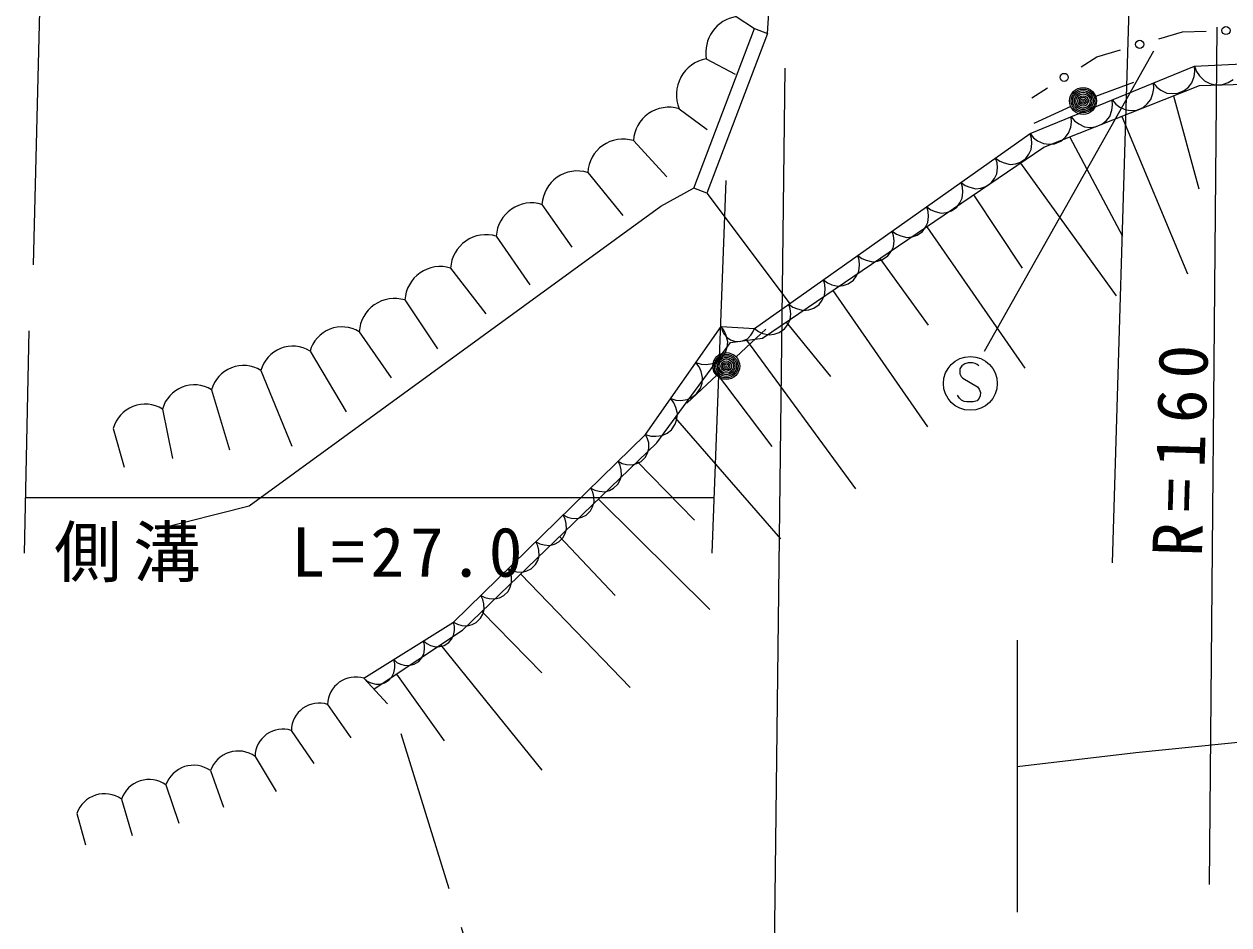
# Model space of a CAD drawing. Units: millimetres, scale not verified. Extents: x -10028 to 629972, y -208161 to 151839.
# Drawn here: x 24723 to 69262, y 39877 to 73199 of the extents above; entities that cross this region are included whole.
import ezdxf

# ---------------------------------------------------------------- set-up
doc = ezdxf.new("R2010")
doc.units = ezdxf.units.MM
doc.header["$LTSCALE"] = 1000
doc.linetypes.add('DASHED', pattern=[7.5, 6, -1.5])
doc.layers.add('S-BGD', color=7, linetype='Continuous', lineweight=13)
doc.styles.add('ＭＳ ゴシック', font='')
doc.styles.get('ＭＳ ゴシック').set_extended_font_data('MS Gothic')

msp = doc.modelspace()

# ---------------------------------------------------------------- linework, layer by layer
at = {"layer": 'S-BGD'}
for p, q in [((25065, 64299), (25875, 96549)), ((65722, 79315), (64944, 53268)), ((52211, 72845), (52333, 75044)), ((51051, 73476), (51723, 73031)), ((68819, 73089), (68527, 41375)), ((49477, 67130), (51723, 73031)), ((52211, 72845), (49965, 66944)), ((51723, 73031), (52211, 72845)), ((66669, 72655), (67552, 72914)), ((67552, 72914), (68419, 72939)), ((66476, 72200), (60219, 61089)), ((64375, 71984), (65258, 72242)), ((49942, 71918), (51010, 71344)), ((63796, 71620), (64375, 71984)), ((67990, 71641), (73206, 71901)), ((52847, 71567), (52323, 27956)), ((61911, 69146), (67990, 71641)), ((67975, 71258), (68001, 71442)), ((68001, 71442), (67990, 71641)), ((67990, 71641), (68066, 71445)), ((68066, 71445), (68178, 71280)), ((68178, 71280), (68357, 71098)), ((61973, 70473), (62552, 70837)), ((62426, 68641), (68176, 70925)), ((64340, 70531), (65746, 71054)), ((66455, 70634), (66481, 70818)), ((66481, 70818), (66470, 71017)), ((66470, 71017), (66599, 70866)), ((66599, 70866), (66751, 70755)), ((67610, 70739), (67765, 70870)), ((67765, 70870), (67895, 71029)), ((67895, 71029), (67975, 71258)), ((68176, 70925), (72983, 71065)), ((68357, 71098), (68554, 71003)), ((68554, 71003), (68761, 70948)), ((68761, 70948), (69031, 70961)), ((69031, 70961), (69232, 71036)), ((69232, 71036), (69418, 71150)), ((64961, 70194), (64951, 70393)), ((64951, 70393), (65079, 70242)), ((66246, 70246), (66375, 70406)), ((66375, 70406), (66455, 70634)), ((66751, 70755), (66968, 70649)), ((66968, 70649), (67173, 70626)), ((67173, 70626), (67375, 70643)), ((67218, 70544), (68147, 67101)), ((67375, 70643), (67610, 70739)), ((48935, 70067), (49971, 69300)), ((63417, 70148), (62054, 69522)), ((64855, 69782), (64935, 70010)), ((64935, 70010), (64961, 70194)), ((65079, 70242), (65231, 70131)), ((65231, 70131), (65448, 70025)), ((65448, 70025), (65653, 70002)), ((65653, 70002), (65855, 70019)), ((65855, 70019), (66090, 70115)), ((66090, 70115), (66246, 70246)), ((63415, 69386), (63442, 69570)), ((63442, 69570), (63431, 69770)), ((63431, 69770), (63559, 69618)), ((63559, 69618), (63711, 69507)), ((63711, 69507), (63928, 69401)), ((64335, 69395), (64570, 69492)), ((64570, 69492), (64726, 69622)), ((64726, 69622), (64855, 69782)), ((65301, 69783), (67729, 63966)), ((51722, 61942), (61911, 69146)), ((61963, 68963), (61911, 69146)), ((61911, 69146), (62039, 68994)), ((63206, 68998), (63335, 69158)), ((63335, 69158), (63415, 69386)), ((63928, 69401), (64133, 69378)), ((64133, 69378), (64335, 69395)), ((47246, 68888), (48479, 67548)), ((52026, 61585), (62426, 68641)), ((61953, 68559), (61978, 68787)), ((61978, 68787), (61963, 68963)), ((62039, 68994), (62191, 68883)), ((62191, 68883), (62408, 68777)), ((62408, 68777), (62613, 68755)), ((62613, 68755), (62815, 68771)), ((62815, 68771), (63050, 68868)), ((63050, 68868), (63206, 68998)), ((63384, 69021), (65326, 65360)), ((60690, 68063), (60637, 68245)), ((60637, 68245), (60788, 68133)), ((61553, 68091), (61751, 68230)), ((61751, 68230), (61867, 68384)), ((61867, 68384), (61953, 68559)), ((45557, 67709), (46856, 66120)), ((60679, 67659), (60704, 67887)), ((60704, 67887), (60690, 68063)), ((60788, 68133), (60953, 68062)), ((60953, 68062), (61176, 68010)), ((61176, 68010), (61370, 68033)), ((61370, 68033), (61553, 68091)), ((61559, 68053), (65090, 63141)), ((50660, 67410), (50146, 53627)), ((59416, 67162), (59364, 67345)), ((59364, 67345), (59515, 67232)), ((60280, 67190), (60477, 67330)), ((60477, 67330), (60593, 67483)), ((60593, 67483), (60679, 67659)), ((48256, 66462), (49466, 67135)), ((49965, 66944), (49477, 67130)), ((59406, 66759), (59431, 66986)), ((59431, 66986), (59416, 67162)), ((59515, 67232), (59679, 67162)), ((59679, 67162), (59902, 67110)), ((59826, 66877), (61615, 64174)), ((59902, 67110), (60096, 67132)), ((60096, 67132), (60280, 67190)), ((33047, 55377), (48256, 66462)), ((43868, 66531), (44974, 64952)), ((58143, 66262), (58090, 66444)), ((58090, 66444), (58241, 66332)), ((59006, 66290), (59204, 66429)), ((59204, 66429), (59320, 66583)), ((59320, 66583), (59406, 66759)), ((58132, 65858), (58157, 66086)), ((58157, 66086), (58143, 66262)), ((58241, 66332), (58405, 66262)), ((58405, 66262), (58629, 66209)), ((58629, 66209), (58823, 66232)), ((58823, 66232), (59006, 66290)), ((56869, 65362), (56816, 65544)), ((56816, 65544), (56968, 65431)), ((57733, 65390), (57930, 65529)), ((57930, 65529), (58046, 65683)), ((58046, 65683), (58132, 65858)), ((58092, 65701), (61715, 60474)), ((42179, 65352), (43417, 63557)), ((56858, 64958), (56884, 65186)), ((56884, 65186), (56869, 65362)), ((56968, 65431), (57132, 65361)), ((57132, 65361), (57355, 65309)), ((57355, 65309), (57549, 65331)), ((57549, 65331), (57733, 65390)), ((55595, 64461), (55543, 64644)), ((55543, 64644), (55694, 64531)), ((56459, 64489), (56657, 64629)), ((56657, 64629), (56772, 64782)), ((56772, 64782), (56858, 64958)), ((40490, 64174), (41794, 62486)), ((55585, 64057), (55610, 64285)), ((55610, 64285), (55595, 64461)), ((55694, 64531), (55858, 64461)), ((55858, 64461), (56082, 64408)), ((56082, 64408), (56276, 64431)), ((56276, 64431), (56459, 64489)), ((56359, 64525), (58145, 62064)), ((54322, 63561), (54269, 63743)), ((54269, 63743), (54421, 63630)), ((55186, 63589), (55383, 63728)), ((55383, 63728), (55499, 63882)), ((55499, 63882), (55585, 64057)), ((54311, 63157), (54336, 63385)), ((54336, 63385), (54322, 63561)), ((54421, 63630), (54585, 63560)), ((54585, 63560), (54808, 63508)), ((54626, 63349), (58123, 58297)), ((54808, 63508), (55002, 63531)), ((55002, 63531), (55186, 63589)), ((38801, 62995), (40010, 61188)), ((53048, 62660), (52996, 62843)), ((52996, 62843), (53147, 62730)), ((53912, 62688), (54109, 62828)), ((54109, 62828), (54225, 62981)), ((54225, 62981), (54311, 63157)), ((53038, 62256), (53063, 62484)), ((53063, 62484), (53048, 62660)), ((53147, 62730), (53311, 62660)), ((53311, 62660), (53534, 62608)), ((53534, 62608), (53729, 62630)), ((53729, 62630), (53912, 62688)), ((47700, 58019), (50490, 62010)), ((50606, 61850), (50490, 62010)), ((50490, 62010), (51722, 61942)), ((50490, 62010), (50529, 61866)), ((51045, 60890), (52139, 61916)), ((51665, 61803), (51722, 61942)), ((51722, 61942), (51873, 61830)), ((52638, 61788), (52836, 61927)), ((52836, 61927), (52952, 62081)), ((52892, 62173), (54539, 60159)), ((52952, 62081), (53038, 62256)), ((24893, 61851), (24723, 53627)), ((37112, 61817), (38290, 60117)), ((50529, 61866), (50596, 61742)), ((50596, 61742), (50709, 61600)), ((50682, 61683), (50606, 61850)), ((50738, 61451), (50682, 61683)), ((50709, 61600), (50840, 61518)), ((50840, 61518), (50982, 61464)), ((50843, 61422), (52026, 61585)), ((50982, 61464), (51173, 61454)), ((51173, 61454), (51321, 61492)), ((51321, 61492), (51460, 61558)), ((51434, 61503), (55456, 56011)), ((51460, 61558), (51588, 61687)), ((51588, 61687), (51665, 61803)), ((51873, 61830), (52038, 61759)), ((52038, 61759), (52261, 61707)), ((52261, 61707), (52455, 61730)), ((52455, 61730), (52638, 61788)), ((35293, 61102), (36635, 58852)), ((48110, 57710), (50843, 61422)), ((50512, 60851), (50656, 61057)), ((50656, 61057), (50716, 61248)), ((50716, 61248), (50738, 61451)), ((49676, 60519), (49560, 60680)), ((49560, 60680), (49748, 60623)), ((49748, 60623), (49934, 60612)), ((49934, 60612), (50171, 60639)), ((50171, 60639), (50353, 60730)), ((50353, 60730), (50512, 60851)), ((59494, 60632), (59384, 60557)), ((59624, 60667), (59494, 60632)), ((59779, 60667), (59624, 60667)), ((59884, 60647), (59779, 60667)), ((59959, 60612), (59884, 60647)), ((60014, 60552), (59959, 60612)), ((33474, 60387), (34624, 57586)), ((50317, 60205), (49228, 59173)), ((49752, 60352), (49676, 60519)), ((49808, 60120), (49752, 60352)), ((50160, 60494), (52362, 57574)), ((59319, 60447), (59314, 60332)), ((59314, 60332), (59319, 60257)), ((59384, 60557), (59319, 60447)), ((59319, 60257), (59359, 60157)), ((59359, 60157), (59429, 60102)), ((49582, 59521), (49726, 59727)), ((49726, 59727), (49785, 59918)), ((49785, 59918), (49808, 60120)), ((59429, 60102), (59974, 59787)), ((59974, 59787), (60034, 59697)), ((60034, 59697), (60074, 59572)), ((31655, 59673), (32320, 57456)), ((48746, 59189), (48630, 59349)), ((48630, 59349), (48818, 59292)), ((48818, 59292), (49003, 59281)), ((49003, 59281), (49240, 59309)), ((49240, 59309), (49423, 59399)), ((49423, 59399), (49582, 59521)), ((59299, 59357), (59229, 59472)), ((59379, 59282), (59299, 59357)), ((59474, 59237), (59379, 59282)), ((59574, 59222), (59474, 59237)), ((59959, 59267), (59804, 59222)), ((60029, 59357), (59959, 59267)), ((60064, 59452), (60029, 59357)), ((60074, 59572), (60064, 59452)), ((29837, 58958), (30211, 57132)), ((48822, 59022), (48746, 59189)), ((48878, 58790), (48822, 59022)), ((59804, 59222), (59574, 59222)), ((48652, 58190), (48796, 58397)), ((48793, 58638), (52680, 54161)), ((48796, 58397), (48855, 58588)), ((48855, 58588), (48878, 58790)), ((28018, 58244), (28426, 56808)), ((40594, 51075), (47700, 58019)), ((47773, 57863), (47700, 58019)), ((47700, 58019), (47888, 57962)), ((47888, 57962), (48073, 57951)), ((48073, 57951), (48310, 57978)), ((48310, 57978), (48492, 58069)), ((48492, 58069), (48652, 58190)), ((40932, 50777), (48110, 57710)), ((47770, 57328), (47822, 57498)), ((47812, 57707), (47773, 57863)), ((47822, 57498), (47812, 57707)), ((46758, 56871), (46685, 57027)), ((46685, 57027), (46837, 56947)), ((47374, 56941), (47530, 57020)), ((47392, 57017), (49504, 54853)), ((47530, 57020), (47688, 57173)), ((47688, 57173), (47770, 57328)), ((46797, 56715), (46758, 56871)), ((46807, 56506), (46797, 56715)), ((46837, 56947), (46995, 56908)), ((46995, 56908), (47203, 56893)), ((47203, 56893), (47374, 56941)), ((46515, 56028), (46672, 56182)), ((46672, 56182), (46755, 56336)), ((46755, 56336), (46807, 56506)), ((45743, 55879), (45670, 56035)), ((45670, 56035), (45822, 55955)), ((45781, 55723), (45743, 55879)), ((45792, 55514), (45781, 55723)), ((45822, 55955), (45979, 55916)), ((45979, 55916), (46187, 55901)), ((46187, 55901), (46359, 55949)), ((46359, 55949), (46515, 56028)), ((50222, 55669), (24765, 55669)), ((29626, 54522), (33047, 55377)), ((45657, 55190), (45739, 55344)), ((45739, 55344), (45792, 55514)), ((45957, 55630), (50067, 51548)), ((44728, 54887), (44654, 55043)), ((44654, 55043), (44807, 54964)), ((44766, 54731), (44728, 54887)), ((44807, 54964), (44964, 54924)), ((44964, 54924), (45172, 54909)), ((45172, 54909), (45344, 54957)), ((45344, 54957), (45500, 55036)), ((45500, 55036), (45657, 55190)), ((44642, 54198), (44724, 54352)), ((44724, 54352), (44776, 54522)), ((44776, 54522), (44766, 54731)), ((43713, 53895), (43639, 54051)), ((43639, 54051), (43791, 53972)), ((43751, 53739), (43713, 53895)), ((43791, 53972), (43949, 53932)), ((43949, 53932), (44157, 53917)), ((44157, 53917), (44328, 53965)), ((44328, 53965), (44485, 54044)), ((44485, 54044), (44642, 54198)), ((44521, 54243), (46579, 52063)), ((43709, 53360), (43761, 53530)), ((43761, 53530), (43751, 53739)), ((42698, 52903), (42624, 53059)), ((42624, 53059), (42776, 52980)), ((43313, 52973), (43470, 53052)), ((43470, 53052), (43627, 53206)), ((43627, 53206), (43709, 53360)), ((42736, 52747), (42698, 52903)), ((42746, 52538), (42736, 52747)), ((42776, 52980), (42934, 52940)), ((42934, 52940), (43142, 52925)), ((43085, 52857), (47123, 48661)), ((43142, 52925), (43313, 52973)), ((42455, 52060), (42612, 52214)), ((42612, 52214), (42694, 52368)), ((42694, 52368), (42746, 52538)), ((41683, 51911), (41609, 52067)), ((41609, 52067), (41761, 51988)), ((41721, 51755), (41683, 51911)), ((41731, 51546), (41721, 51755)), ((41761, 51988), (41919, 51948)), ((41919, 51948), (42127, 51933)), ((42127, 51933), (42298, 51981)), ((42298, 51981), (42455, 52060)), ((41439, 51068), (41597, 51222)), ((41597, 51222), (41679, 51376)), ((41650, 51470), (43857, 49206)), ((41679, 51376), (41731, 51546)), ((37284, 48999), (40594, 51075)), ((37669, 48615), (40932, 50777)), ((40629, 50921), (40594, 51075)), ((40594, 51075), (40746, 50996)), ((40633, 50773), (40629, 50921)), ((40746, 50996), (40904, 50956)), ((40904, 50956), (41112, 50941)), ((41112, 50941), (41283, 50989)), ((41283, 50989), (41439, 51068)), ((39526, 50228), (39491, 50383)), ((39491, 50383), (39612, 50282)), ((40419, 50319), (40522, 50442)), ((40522, 50442), (40602, 50584)), ((40602, 50584), (40633, 50773)), ((61430, 50413), (61430, 40348)), ((39419, 49750), (39499, 49892)), ((39499, 49892), (39530, 50081)), ((39530, 50081), (39526, 50228)), ((39612, 50282), (39745, 50216)), ((39745, 50216), (39929, 50162)), ((39929, 50162), (40092, 50172)), ((40092, 50172), (40248, 50212)), ((40116, 50236), (43857, 45600)), ((40248, 50212), (40419, 50319)), ((38423, 49536), (38387, 49691)), ((38387, 49691), (38508, 49590)), ((38427, 49389), (38423, 49536)), ((38508, 49590), (38642, 49524)), ((38642, 49524), (38826, 49470)), ((38826, 49470), (38989, 49480)), ((38989, 49480), (39144, 49520)), ((39144, 49520), (39315, 49627)), ((39315, 49627), (39419, 49750)), ((37284, 48999), (38160, 48058)), ((37284, 48999), (37405, 48898)), ((38212, 48935), (38316, 49058)), ((38316, 49058), (38396, 49200)), ((38396, 49200), (38427, 49389)), ((38485, 49155), (40251, 46688)), ((37405, 48898), (37539, 48832)), ((37539, 48832), (37723, 48778)), ((37723, 48778), (37886, 48788)), ((37886, 48788), (38041, 48828)), ((38041, 48828), (38212, 48935)), ((35943, 48036), (36798, 46792)), ((34602, 47073), (35435, 45851)), ((65818, 46249), (70211, 46698)), ((33261, 46111), (34040, 44813)), ((61430, 45740), (65818, 46249)), ((31614, 45583), (32093, 44229)), ((29967, 45056), (30438, 43645)), ((28321, 44529), (28718, 43190)), ((26674, 44002), (26998, 42834))]:
    msp.add_line(p, q, dxfattribs=at)
at = {"layer": 'S-BGD', "linetype": 'DASHED'}
for p, q in [((49965, 66944), (53049, 62835)), ((38645, 46956), (44254, 28942))]:
    msp.add_line(p, q, dxfattribs=at)
at = {"layer": 'S-BGD'}
for centre, radius in [((69154, 72960), 149), ((65963, 72449), 149), ((63174, 71228), 149), ((63871, 70356), 498), ((63871, 70356), 440), ((63871, 70356), 382), ((63871, 70356), 322), ((63871, 70356), 265), ((63871, 70356), 195), ((63871, 70356), 135), ((63871, 70356), 77.5), ((63871, 70356), 15), ((50680, 60548), 498), ((50680, 60548), 440), ((50680, 60548), 382), ((50680, 60548), 322), ((50680, 60548), 265), ((50680, 60548), 195), ((50680, 60548), 135), ((50680, 60548), 77.5), ((59704, 59907), 995), ((50680, 60548), 15)]:
    msp.add_circle(centre, radius, dxfattribs=at)
for centre, radius, start, end in [((62754, -67560), 151401, 64.67974, 88.3509), ((62714, -67798), 151401, 64.67974, 88.3509), ((61112, -77830), 154340, 65.58465, 88.3317), ((51269, 72147), 1346, 99.3191, 189.7948), ((50194, 70581), 1360, 100.6916, 202.2284), ((51201, 72433), 1360, 202.2281, 202.2284), ((48554, 68813), 1310, 73.1105, 176.7044), ((46865, 67634), 1310, 73.1105, 176.7044), ((45176, 66456), 1310, 73.1105, 176.7044), ((43487, 65277), 1310, 73.1105, 176.7044), ((41798, 64098), 1310, 73.1105, 176.7044), ((40109, 62920), 1310, 73.1105, 176.7044), ((38420, 61741), 1310, 73.1105, 176.7044), ((36471, 60777), 1221, 58.3176, 164.5779), ((34652, 60063), 1221, 58.3176, 164.5779), ((32833, 59348), 1221, 58.3176, 164.5779), ((31014, 58633), 1221, 58.3176, 164.5779), ((29195, 57919), 1221, 58.3176, 164.5779), ((36975, 48014), 1032, 72.5385, 178.7987), ((35634, 47052), 1032, 72.5385, 178.7987), ((34292, 46089), 1032, 72.5385, 178.7987), ((32635, 45230), 1081, 54.6248, 160.885), ((30988, 44702), 1081, 54.6248, 160.885), ((29342, 44175), 1081, 54.6248, 160.885), ((27695, 43648), 1081, 54.6248, 160.885)]:
    msp.add_arc(centre, radius, start, end, dxfattribs=at)

# ---------------------------------------------------------------- texts
at = {"layer": 'S-BGD', "insert": (68293, 53479), "char_height": 1833, "attachment_point": 7, "rotation": 88.3, "style": 'ＭＳ ゴシック'}
msp.add_mtext('\\T1.32;R=160', dxfattribs=at)
at = {"layer": 'S-BGD', "insert": (25830, 52554), "char_height": 1833, "attachment_point": 7, "style": 'ＭＳ ゴシック'}
msp.add_mtext('\\T1.17;側溝\u3000L=27.0', dxfattribs=at)

doc.saveas('drawing.dxf')
